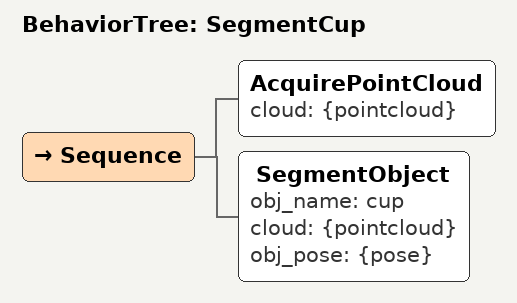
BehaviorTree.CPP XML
<root BTCPP_format="4" >
  <BehaviorTree ID="SegmentCup">
      <Sequence>
          <AcquirePointCloud  cloud="{pointcloud}"/>
          <SegmentObject  obj_name="cup" cloud="{pointcloud}" obj_pose="{pose}"/>
      </Sequence>
  </BehaviorTree>
</root>
